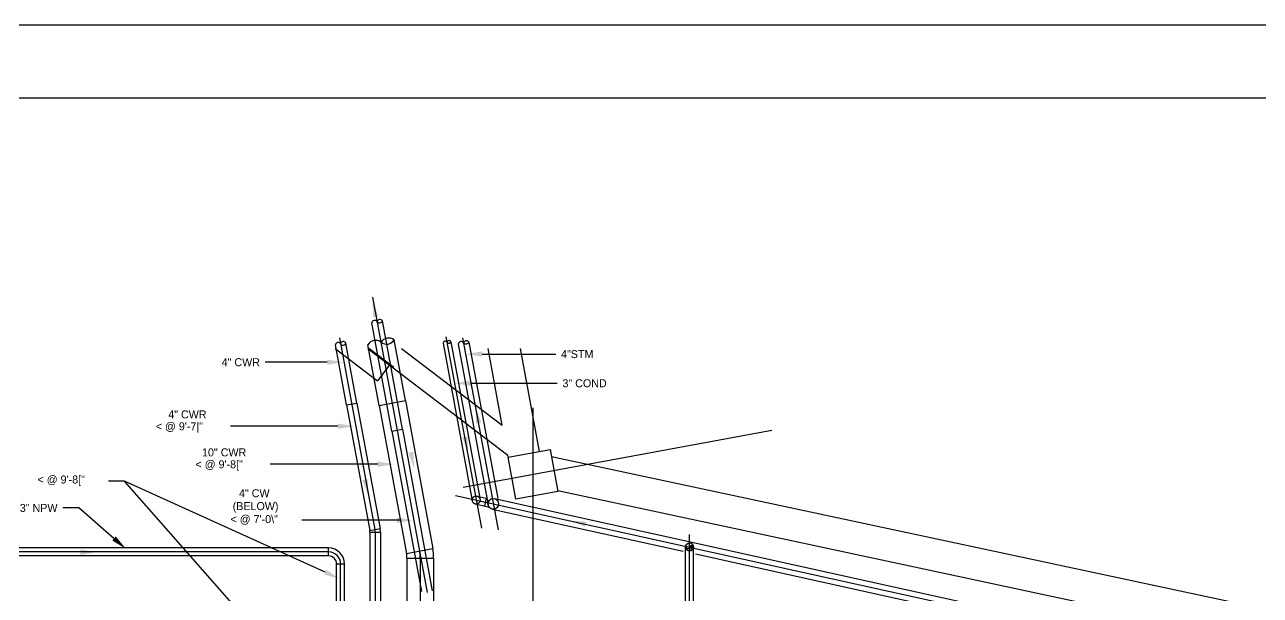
# Model space of a CAD drawing. Extents: x 0 to 1722, y 0 to 1477.
# Drawn here: x 397.1 to 860.1, y 746.2 to 960 of the extents above; entities that cross this region are included whole.
import ezdxf
from ezdxf.enums import TextEntityAlignment as Align

# ---------------------------------------------------------------- set-up
doc = ezdxf.new("R2010")
doc.units = 0
doc.header["$LTSCALE"] = 8.33
for name, pattern in [('CENTER', [0]), ('DASHED', [0]), ('DASHED2', [0]), ('HIDDEN', [0])]:
    doc.linetypes.add(name, pattern=pattern)
doc.layers.get('0').update_dxf_attribs({"linetype": 'CONTINUOUS'})
for name, color, linetype in [('A-COLLINE', 9, 'CENTER'), ('A-COLUMN', 9, 'CONTINUOUS'), ('A-WALL', 9, 'CONTINUOUS'), ('M-CHWNEW', 3, 'CONTINUOUS'), ('M-CL', 9, 'CENTER'), ('M-CWPEXIST', 7, 'DASHED2'), ('M-MUWATER', 2, 'CONTINUOUS'), ('M-STEAMEXIST', 18, 'HIDDEN'), ('M-TEXT', 2, 'CONTINUOUS'), ('TITLEBLK', 7, 'CONTINUOUS')]:
    doc.layers.add(name, color=color, linetype=linetype)

msp = doc.modelspace()

# ---------------------------------------------------------------- linework, layer by layer
at = {"color": 0}
msp.add_lwpolyline([(0, 0), (0, 960), (1344, 960), (1344, 0), (0, 0)], close=True, dxfattribs=at)
at = {"layer": 'A-COLLINE', "color": 0}
for p, q in [((587.56, 816.46), (587.28, 147.15)), ((561.38, 786.67), (677.11, 808.08))]:
    msp.add_line(p, q, dxfattribs=at)
at = {"layer": 'A-COLUMN', "color": 0}
for p, q in [((578.23, 797.92), (593.97, 800.83)), ((581.14, 782.19), (578.23, 797.92)), ((593.97, 800.83), (596.88, 785.1)), ((596.88, 785.1), (581.14, 782.19))]:
    msp.add_line(p, q, dxfattribs=at)
at = {"layer": 'A-WALL', "color": 0}
for p, q in [((513.49, 838.61), (529.34, 826.55)), ((525.67, 838.61), (578.09, 798.72)), ((535.36, 831.55), (526.08, 838.61)), ((538.25, 838.61), (576.02, 809.87)), ((576.02, 809.87), (570.7, 838.61)), ((590.03, 800.1), (582.91, 838.61)), ((533.96, 832.61), (529.34, 826.55)), ((578.23, 797.92), (578.09, 798.72)), ((594.45, 798.22), (887.64, 735.54)), ((596.81, 785.44), (879.84, 724.94))]:
    msp.add_line(p, q, dxfattribs=at)
at = {"layer": 'M-CHWNEW', "color": 0}
for p, q in [((517.66, 817.49), (521.59, 818.22)), ((517.66, 817.49), (526.36, 770.5)), ((521.59, 818.22), (530.29, 771.22)), ((529.9, 817.3), (539.73, 819.12)), ((529.9, 817.3), (540.15, 761.88)), ((539.73, 819.12), (549.99, 763.7)), ((526.36, 770.5), (530.29, 771.22)), ((526.42, 769.77), (530.42, 769.77)), ((526.42, 769.77), (526.42, 733.23)), ((530.42, 769.77), (530.42, 733.25)), ((540.15, 761.88), (549.99, 763.7)), ((540.32, 760.06), (550.32, 760.06)), ((540.32, 760.06), (540.32, 737.34)), ((550.32, 760.06), (550.32, 737.34))]:
    msp.add_line(p, q, dxfattribs=at)
at = {"layer": 'M-CHWNEW', "color": 0, "linetype": 'DASHED'}
for p, q in [((534.7, 807.63), (538.63, 808.36)), ((534.7, 807.63), (545.81, 747.56)), ((538.63, 808.36), (549.84, 747.78))]:
    msp.add_line(p, q, dxfattribs=at)
at = {"layer": 'M-CHWNEW', "color": 0}
for centre, radius in [((522.42, 769.77), 4), ((522.42, 769.77), 8), ((530.32, 760.06), 10), ((530.32, 760.06), 20)]:
    msp.add_arc(centre, radius, 0, 10.4812, dxfattribs=at)
at = {"layer": 'M-CL', "color": 0}
for p, q in [((527.44, 857.86), (547.9, 747.25)), ((554.95, 843), (568.22, 771.29)), ((515.04, 842.64), (528.32, 770.86)), ((561.19, 842.63), (574.5, 770.65)), ((558.51, 783.58), (880.1, 712.58)), ((566.26, 781.87), (570.24, 780.99)), ((528.42, 769.77), (528.42, 724.79)), ((646.26, 637.85), (646.26, 768.91)), ((510.98, 762.39), (319.33, 762.39)), ((545.32, 760.06), (545.32, 726.12)), ((515.48, 724.79), (515.48, 757.89))]:
    msp.add_line(p, q, dxfattribs=at)
for centre, radius, end in [((522.42, 769.77), 6, 10.4812), ((510.98, 757.89), 4.5, 90), ((530.32, 760.06), 15, 10.4812)]:
    msp.add_arc(centre, radius, 0, end, dxfattribs=at)
at = {"layer": 'M-CWPEXIST', "color": 0}
for p, q in [((534.7, 807.63), (527.18, 848.25)), ((538.63, 808.36), (531.12, 848.98)), ((517.66, 817.49), (513.5, 839.99)), ((521.59, 818.22), (517.43, 840.71)), ((529.9, 817.3), (525.69, 840.06)), ((539.73, 819.12), (535.52, 841.88))]:
    msp.add_line(p, q, dxfattribs=at)
for centre, radius, start, end in [((528.21, 848.18), 1.03, 24.7993, 176.1631), ((530.2, 848.44), 1.06, 30.5015, 170.4608), ((530, 849.52), 1.24, 226.7911, 334.1713), ((514.54, 839.88), 1.04, 26.6287, 174.3337), ((516.5, 840.25), 1.04, 26.5387, 174.4236), ((516.37, 840.94), 1.08, 213.0868, 347.8755), ((528.54, 838.39), 3.3, 51.3083, 149.6541), ((533.47, 839.23), 3.35, 52.2806, 148.6818), ((532.67, 843.55), 3.3, 231.3083, 329.6541)]:
    msp.add_arc(centre, radius, start, end, dxfattribs=at)
at = {"layer": 'M-MUWATER', "color": 0}
for p, q in [((510.98, 763.89), (319.33, 763.89)), ((510.98, 760.89), (319.33, 760.89)), ((510.98, 760.89), (510.98, 763.89)), ((513.98, 724.79), (513.98, 757.89)), ((513.98, 757.89), (516.98, 757.89)), ((516.98, 724.79), (516.98, 757.89))]:
    msp.add_line(p, q, dxfattribs=at)
for radius in [6, 3]:
    msp.add_arc((510.98, 757.89), radius, 0, 90, dxfattribs=at)
at = {"layer": 'M-STEAMEXIST', "color": 0}
for p, q in [((553.87, 840.61), (564.79, 781.59)), ((556.82, 841.15), (567.53, 783.25)), ((559.58, 840.33), (570.72, 780.08)), ((563.51, 841.06), (574.36, 782.4)), ((566.59, 783.33), (570.06, 782.56)), ((570.01, 782.57), (569.37, 779.64)), ((565.94, 780.4), (570.75, 779.34)), ((572.26, 778.49), (643.84, 762.69)), ((573.12, 782.4), (880.54, 714.53)), ((644.76, 644.19), (644.76, 764.26)), ((646.25, 764.22), (646.26, 764.2)), ((646.26, 764.2), (647.29, 763.17)), ((646.63, 764.72), (647.09, 764.26)), ((647.09, 764.26), (647.65, 763.7)), ((647.76, 644.19), (647.76, 764.26)), ((644.81, 763.89), (645.89, 762.81)), ((645.81, 763.77), (646.26, 763.32)), ((646.26, 763.32), (646.74, 762.84)), ((648.46, 761.67), (879.67, 710.62))]:
    msp.add_line(p, q, dxfattribs=at)
for centre, radius in [((566.26, 781.87), 1.5), ((572.69, 780.45), 2), ((646.26, 764.26), 1.5)]:
    msp.add_circle(centre, radius, dxfattribs=at)
for centre, radius, start, end in [((554.64, 840.6), 0.765, 21.7046, 179.2581), ((556.11, 840.85), 0.768, 22.8451, 178.1173), ((555.98, 841.56), 0.935, 227.1848, 333.7776), ((560.61, 840.26), 1.03, 24.7993, 176.1631), ((562.59, 840.52), 1.06, 30.5017, 170.4607), ((562.39, 841.6), 1.24, 226.7913, 334.1711), ((645.51, 764.5), 0.787, 197.605, 342.395), ((647.01, 764.03), 0.787, 17.605, 162.395)]:
    msp.add_arc(centre, radius, start, end, dxfattribs=at)
at = {"layer": 'M-TEXT', "color": 0}
for p, q in [((510.49, 833.5), (487.25, 833.5)), ((568.52, 836.55), (596.09, 836.55)), ((564.2, 825.62), (596.6, 825.62)), ((514.49, 809.53), (474.2, 809.53)), ((529.37, 795.29), (489.08, 795.29)), ((434.51, 788.92), (428.51, 788.92)), ((490.43, 725.45), (434.51, 788.92)), ((509.68, 754.82), (434.51, 788.92)), ((417.39, 778.9), (411.39, 778.9)), ((430.55, 767.46), (417.39, 778.9)), ((538, 774.29), (500.97, 774.29))]:
    msp.add_line(p, q, dxfattribs=at)
for points in [[(527.61, 850.38), (529.57, 850.75), (527.49, 856.46)], [(510.49, 834.5), (510.49, 832.5), (516.49, 833.5)], [(568.52, 835.55), (568.52, 837.55), (562.52, 836.55)], [(564.2, 824.62), (564.2, 826.62), (558.2, 825.62)], [(566.23, 810.5), (568.2, 810.87), (566.12, 816.59)], [(514.49, 810.53), (514.49, 808.53), (520.49, 809.53)], [(563.05, 805.72), (561.08, 805.34), (563.21, 799.64)], [(542.8, 799.96), (540.84, 799.58), (542.96, 793.87)], [(529.37, 796.29), (529.37, 794.29), (535.37, 795.29)], [(525.64, 789.67), (523.68, 789.29), (525.8, 783.58)], [(536.65, 775.29), (536.65, 773.29), (542.65, 774.29)], [(607.07, 771.82), (607.5, 773.77), (601.43, 774.1)], [(431.21, 768.21), (429.9, 766.7), (435.08, 763.52)], [(417.92, 763.32), (417.92, 761.32), (423.92, 762.32)], [(510.09, 755.73), (509.27, 753.91), (515.14, 752.34)]]:
    msp.add_solid(points, dxfattribs=at)
at = {"layer": 'TITLEBLK', "color": 0}
msp.add_line((1292.94, 932.51), (41.61, 932.51), dxfattribs=at)

# ---------------------------------------------------------------- texts
at = {"layer": 'M-TEXT', "color": 0}
for s, p in [('4"STM', (598.09, 836.55)), ('3" COND', (598.6, 825.62)), ('< @ 9\'-7|"', (446.21, 809.49)), ('< @ 9\'-8["', (461.09, 795.25)), ('< @ 9\'-8["', (401.9, 789.55)), ('< @ 7\'-0\\"', (474.21, 774.7))]:
    msp.add_text(s, height=3, dxfattribs=at).set_placement(p, align=Align.MIDDLE_LEFT)
for s, p in [('4" CWR', (485.25, 833.5)), ('4" CWR', (465.24, 813.96)), ('10" CWR', (480.12, 799.72)), ('4" CW', (488.85, 784.4)), ('3" NPW', (409.39, 778.9))]:
    msp.add_text(s, height=3, dxfattribs=at).set_placement(p, align=Align.MIDDLE_RIGHT)
msp.add_text('(BELOW)', height=3, dxfattribs=at).set_placement((475.03, 778.08))

doc.saveas('drawing.dxf')
